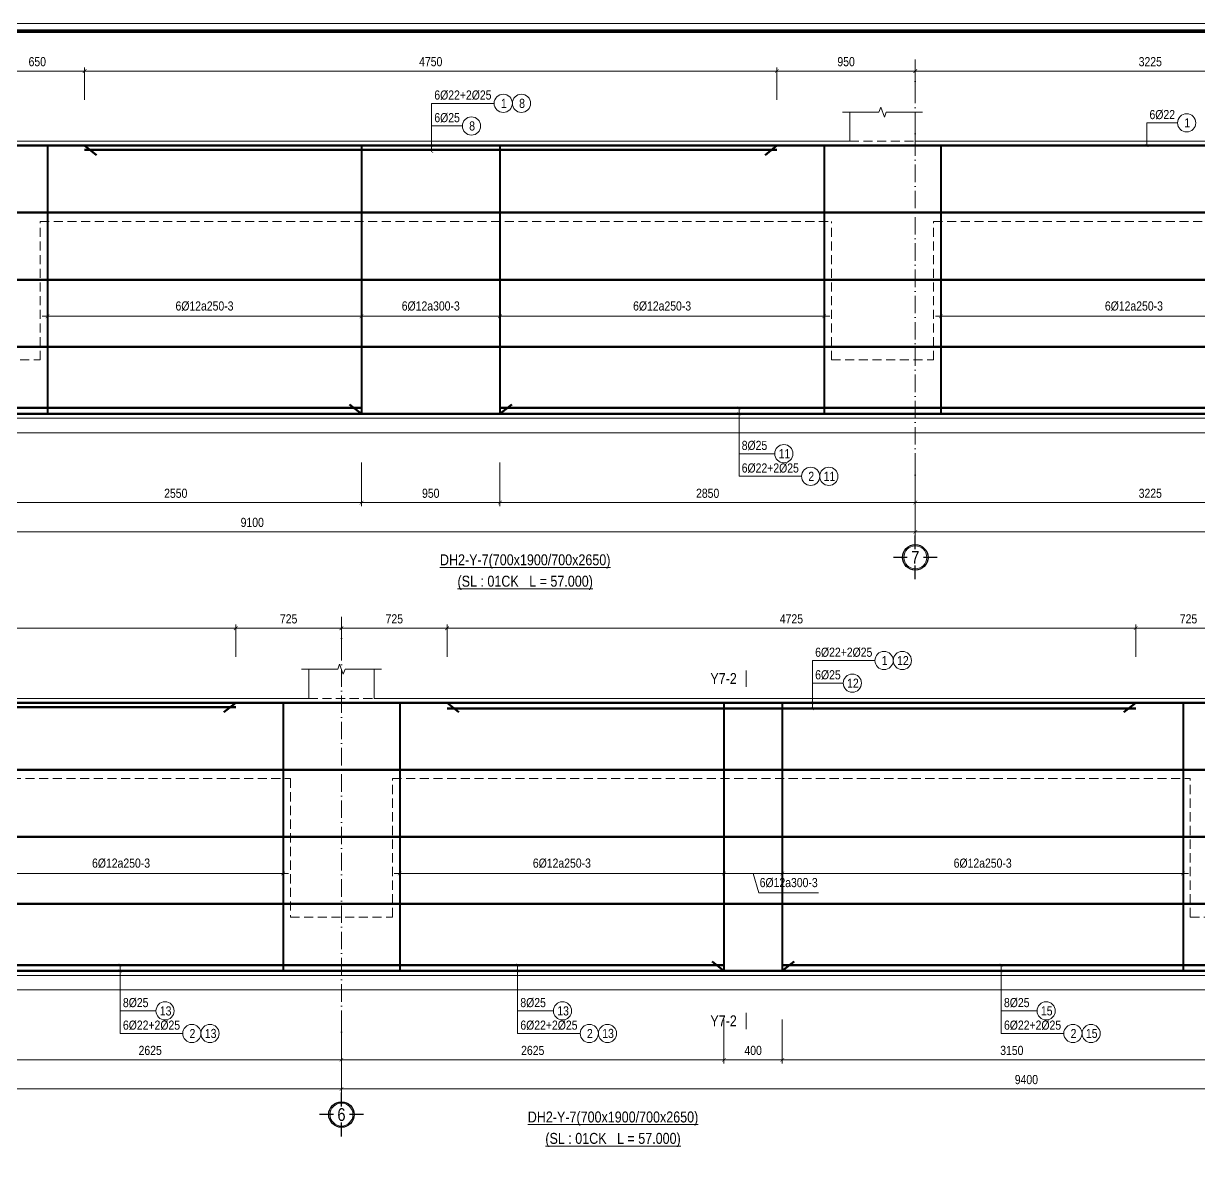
# Model space of a CAD drawing. Header units: millimetres. Extents: x 3014920 to 3563667, y -1638653 to -1356471.
# Drawn here: x 3111715 to 3119778, y -1613886 to -1606064 of the extents above; entities that cross this region are included whole.
import ezdxf
from ezdxf.enums import TextEntityAlignment as Align
from ezdxf.xclip import XClip

# ---------------------------------------------------------------- set-up
doc = ezdxf.new("R2010")
doc.units = ezdxf.units.MM
doc.header["$MEASUREMENT"] = 0
doc.header["$XCLIPFRAME"] = 0
doc.header["$PDMODE"] = 2
for name, pattern in [('6 TANG DIEN HINH 14-15$0$ACAD_ISO10W100', [18, 12, -3, 0, -3]), ('ACAD_ISO04W100', [30, 24, -3, 0, -3]), ('HIDDEN', [0.375, 0.25, -0.125])]:
    doc.linetypes.add(name, pattern=pattern)
doc.layers.get('0').update_dxf_attribs({"lineweight": 9})
doc.layers.get('Defpoints').update_dxf_attribs({"color": 10, "lineweight": 0})
for name, color, linetype, lineweight in [('2', 2, 'Continuous', 20), ('CDAI', 21, 'Continuous', 40), ('CTHEP', 50, 'Continuous', 50), ('DBAO', 90, 'Continuous', 13), ('DGIONG', 130, 'Continuous', 13), ('DMo', 9, 'HIDDEN', 9), ('KTH', 154, 'Continuous', 9), ('Net khuat', 8, 'HIDDEN', 13), ('TEXT', 7, 'Continuous', 15), ('TRUC', 251, 'ACAD_ISO04W100', 9)]:
    doc.layers.add(name, color=color, linetype=linetype, lineweight=lineweight)
doc.layers.add('8', color=8, linetype='Continuous')
doc.styles.add('HELVECONDENSE', font='VHELVCN_0.TTF')
doc.styles.add('Star-HelCon', font='VHELVCN_0.TTF')
doc.styles.add('TTP-HelCon', font='VHELVCN_0.TTF')
doc.styles.add('VNI-HELVE-CONDENSE', font='VHELVCN_0.TTF')
doc.dimstyles.new('kc-25', dxfattribs={"dimtxt": 62.5, "dimasz": 20, "dimexe": 20, "dimexo": 50, "dimgap": 25, "dimtad": 3, "dimdec": 0, "dimzin": 0, "dimdsep": 46, "dimtxsty": 'VNI-HELVE-CONDENSE', "dimblk": 'DIM', "dimcen": 2.5, "dimclrd": 256, "dimclre": 154, "dimclrt": 7, "dimaunit": 1, "dimadec": 0, "dimazin": 0, "dimtfac": 1, "dimtdec": 0, "dimtix": 1, "dimtmove": 0, "dimatfit": 3, "dimldrblk": 'DOT', "dimfxl": 1, "dimtolj": 1, "dimtzin": 0, "dimarcsym": 0})
doc.dimstyles.new('TTP-25', dxfattribs={"dimscale": 25, "dimtxt": 2.5, "dimasz": 1, "dimexe": 1, "dimexo": 1, "dimgap": 0.09, "dimtad": 0, "dimdec": 4, "dimrnd": 1, "dimzin": 9, "dimdsep": 46, "dimtxsty": 'TTP-HelCon', "dimblk": 'ARCHTICK', "dimcen": 0.09, "dimdle": 1.5, "dimclrd": 256, "dimclre": 256, "dimclrt": 7, "dimadec": 0, "dimazin": 0, "dimtfac": 1, "dimtdec": 4, "dimtmove": 0, "dimatfit": 3, "dimldrblk": 'ARCHTICK', "dimfxl": 1, "dimtvp": 1, "dimtolj": 1, "dimtzin": 0, "dimarcsym": 0})

# ---------------------------------------------------------------- blocks, each defined once
blk = doc.blocks.new('2Y-5')
at = {"layer": 'CTHEP'}
blk.add_line((55785, -500), (100, -500), dxfattribs=at)
for points in [[(25, -230), (25, -30), (55895, -30), (55895, -230)], [(25, -370), (25, -970), (55895, -970), (55895, -370)]]:
    blk.add_lwpolyline(points, dxfattribs=at)
blk = doc.blocks.new('2Y-6')
at = {"layer": 'CTHEP'}
for p, q in [((35021.41109, -490), (53.4545, -490)), ((35021.41109, -950), (53.4545, -950)), ((35021.41109, -1410), (53.4545, -1410))]:
    blk.add_line(p, q, dxfattribs=at)
for points in [[(30, -529.99859), (30, -30), (35069.99999, -30)], [(30, -1870), (35069.99999, -1870), (35069.99999, -1170)]]:
    blk.add_lwpolyline(points, dxfattribs=at)
at = {"layer": 'DBAO', "linetype": 'Continuous'}
blk.add_line((0, -1900), (35099.99998, -1900), dxfattribs=at)
blk = doc.blocks.new('_ArchTick')
at = {"color": 0, "linetype": 'ByBlock', "const_width": 0.15}
blk.add_lwpolyline([(-0.5, -0.5), (0.5, 0.5)], dxfattribs=at)
blk = doc.blocks.new('*D2688')
at = {"layer": 'Defpoints', "color": 0, "transparency": 16777216}
for p in [(9600, -2178.4), (12825, -2178.4), (9600, -2479.4)]:
    blk.add_point(p, dxfattribs=at)
at = {"layer": 'KTH', "lineweight": -2, "transparency": 16777216}
for p, q in [((9600, -2203.4), (9600, -2504.4)), ((12825, -2203.4), (12825, -2504.4)), ((12862.5, -2479.4), (9562.5, -2479.4))]:
    blk.add_line(p, q, dxfattribs=at)
at = {"layer": 'KTH', "lineweight": -2, "transparency": 16777216, "xscale": 25, "yscale": 25, "zscale": 25, "rotation": 180}
blk.add_blockref('_ArchTick', (9600, -2479.4), dxfattribs=at)
at = {"layer": 'KTH', "lineweight": -2, "transparency": 16777216, "xscale": 25, "yscale": 25, "zscale": 25}
blk.add_blockref('_ArchTick', (12825, -2479.4), dxfattribs=at)
at = {"layer": 'KTH', "color": 7, "transparency": 16777216, "insert": (11212.5, -2415.6), "char_height": 62.5, "attachment_point": 5, "style": 'TTP-HelCon'}
blk.add_mtext('\\A1;3225', dxfattribs=at)
blk = doc.blocks.new('*D2689')
at = {"layer": 'Defpoints', "color": 0, "transparency": 16777216}
for p in [(3250, -2178.4), (5799.8, -2178.4), (3250, -2479.4)]:
    blk.add_point(p, dxfattribs=at)
at = {"layer": 'KTH', "lineweight": -2, "transparency": 16777216}
for p, q in [((3250, -2203.4), (3250, -2504.4)), ((5799.8, -2203.4), (5799.8, -2504.4)), ((5837.3, -2479.4), (3212.5, -2479.4))]:
    blk.add_line(p, q, dxfattribs=at)
at = {"layer": 'KTH', "lineweight": -2, "transparency": 16777216, "xscale": 25, "yscale": 25, "zscale": 25, "rotation": 180}
blk.add_blockref('_ArchTick', (3250, -2479.4), dxfattribs=at)
at = {"layer": 'KTH', "lineweight": -2, "transparency": 16777216, "xscale": 25, "yscale": 25, "zscale": 25}
blk.add_blockref('_ArchTick', (5799.8, -2479.4), dxfattribs=at)
at = {"layer": 'KTH', "color": 7, "transparency": 16777216, "insert": (4524.9, -2415.6), "char_height": 62.5, "attachment_point": 5, "style": 'TTP-HelCon'}
blk.add_mtext('\\A1;2550', dxfattribs=at)
blk = doc.blocks.new('*D2690')
at = {"layer": 'Defpoints', "color": 0, "transparency": 16777216}
for p in [(3250, 481.9), (3250, 259.3), (3899.8, 259.3)]:
    blk.add_point(p, dxfattribs=at)
at = {"layer": 'KTH', "lineweight": -2, "transparency": 16777216}
for p, q in [((3250, 284.3), (3250, 506.9)), ((3899.8, 284.3), (3899.8, 506.9)), ((3937.3, 481.9), (3212.5, 481.9))]:
    blk.add_line(p, q, dxfattribs=at)
at = {"layer": 'KTH', "lineweight": -2, "transparency": 16777216, "xscale": 25, "yscale": 25, "zscale": 25, "rotation": 180}
blk.add_blockref('_ArchTick', (3250, 481.9), dxfattribs=at)
at = {"layer": 'KTH', "lineweight": -2, "transparency": 16777216, "xscale": 25, "yscale": 25, "zscale": 25}
blk.add_blockref('_ArchTick', (3899.8, 481.9), dxfattribs=at)
at = {"layer": 'KTH', "color": 7, "transparency": 16777216, "insert": (3574.9, 545.7), "char_height": 62.5, "attachment_point": 5, "style": 'TTP-HelCon'}
blk.add_mtext('\\A1;650', dxfattribs=at)
blk = doc.blocks.new('*D2691')
at = {"layer": 'Defpoints', "color": 0, "transparency": 16777216}
for p in [(12825, 481.9), (9600, 259.3), (12825, 259.3)]:
    blk.add_point(p, dxfattribs=at)
at = {"layer": 'KTH', "lineweight": -2, "transparency": 16777216}
for p, q in [((9600, 284.3), (9600, 506.9)), ((12825, 284.3), (12825, 506.9)), ((9562.5, 481.9), (12862.5, 481.9))]:
    blk.add_line(p, q, dxfattribs=at)
at = {"layer": 'KTH', "lineweight": -2, "transparency": 16777216, "xscale": 25, "yscale": 25, "zscale": 25, "rotation": 180}
blk.add_blockref('_ArchTick', (9600, 481.9), dxfattribs=at)
at = {"layer": 'KTH', "lineweight": -2, "transparency": 16777216, "xscale": 25, "yscale": 25, "zscale": 25}
blk.add_blockref('_ArchTick', (12825, 481.9), dxfattribs=at)
at = {"layer": 'KTH', "color": 7, "transparency": 16777216, "insert": (11212.5, 545.7), "char_height": 62.5, "attachment_point": 5, "style": 'TTP-HelCon'}
blk.add_mtext('\\A1;3225', dxfattribs=at)
blk = doc.blocks.new('*D2693')
at = {"layer": 'Defpoints', "color": 0, "transparency": 16777216}
for p in [(19000, 481.9), (19000, 259.3), (19725, 259.3)]:
    blk.add_point(p, dxfattribs=at)
at = {"layer": 'KTH', "lineweight": -2, "transparency": 16777216}
for p, q in [((19000, 284.3), (19000, 506.9)), ((19725, 284.3), (19725, 506.9)), ((19762.5, 481.9), (18962.5, 481.9))]:
    blk.add_line(p, q, dxfattribs=at)
at = {"layer": 'KTH', "lineweight": -2, "transparency": 16777216, "xscale": 25, "yscale": 25, "zscale": 25, "rotation": 180}
blk.add_blockref('_ArchTick', (19000, 481.9), dxfattribs=at)
at = {"layer": 'KTH', "lineweight": -2, "transparency": 16777216, "xscale": 25, "yscale": 25, "zscale": 25}
blk.add_blockref('_ArchTick', (19725, 481.9), dxfattribs=at)
at = {"layer": 'KTH', "color": 7, "transparency": 16777216, "insert": (19362.5, 545.7), "char_height": 62.5, "attachment_point": 5, "style": 'TTP-HelCon'}
blk.add_mtext('\\A1;725', dxfattribs=at)
blk = doc.blocks.new('dau truc')
blk.add_circle((0, 0), 180)
at = {"layer": '8'}
for p, q in [((0, 127), (0, 345)), ((-127, 0), (-345, 0)), ((0, -345), (0, -127)), ((345, 0), (127, 0))]:
    blk.add_line(p, q, dxfattribs=at)
blk.add_circle((0, 0), 200, dxfattribs=at)
at = {"layer": 'TEXT', "style": 'HELVECONDENSE'}
blk.add_attdef('A', text='', height=233, dxfattribs=at).set_placement((0, 0), align=Align.MIDDLE)
blk = doc.blocks.new('*D2695')
at = {"layer": 'Defpoints', "color": 0, "transparency": 16777216}
for p in [(19000, -2178.4), (21625, -2178.4), (19000, -2479.4)]:
    blk.add_point(p, dxfattribs=at)
at = {"layer": 'KTH', "lineweight": -2, "transparency": 16777216}
for p, q in [((19000, -2203.4), (19000, -2504.4)), ((21625, -2203.4), (21625, -2504.4)), ((21662.5, -2479.4), (18962.5, -2479.4))]:
    blk.add_line(p, q, dxfattribs=at)
at = {"layer": 'KTH', "lineweight": -2, "transparency": 16777216, "xscale": 25, "yscale": 25, "zscale": 25, "rotation": 180}
blk.add_blockref('_ArchTick', (19000, -2479.4), dxfattribs=at)
at = {"layer": 'KTH', "lineweight": -2, "transparency": 16777216, "xscale": 25, "yscale": 25, "zscale": 25}
blk.add_blockref('_ArchTick', (21625, -2479.4), dxfattribs=at)
at = {"layer": 'KTH', "color": 7, "transparency": 16777216, "insert": (20312.5, -2415.6), "char_height": 62.5, "attachment_point": 5, "style": 'TTP-HelCon'}
blk.add_mtext('\\A1;2625', dxfattribs=at)
blk = doc.blocks.new('*D2696')
at = {"layer": 'Defpoints', "color": 0, "transparency": 16777216}
for p in [(21625, -2178.4), (22025, -2178.4), (22025, -2479.4)]:
    blk.add_point(p, dxfattribs=at)
at = {"layer": 'KTH', "lineweight": -2, "transparency": 16777216}
for p, q in [((21625, -2203.4), (21625, -2504.4)), ((22025, -2203.4), (22025, -2504.4)), ((21587.5, -2479.4), (22062.5, -2479.4))]:
    blk.add_line(p, q, dxfattribs=at)
at = {"layer": 'KTH', "lineweight": -2, "transparency": 16777216, "xscale": 25, "yscale": 25, "zscale": 25, "rotation": 180}
blk.add_blockref('_ArchTick', (21625, -2479.4), dxfattribs=at)
at = {"layer": 'KTH', "lineweight": -2, "transparency": 16777216, "xscale": 25, "yscale": 25, "zscale": 25}
blk.add_blockref('_ArchTick', (22025, -2479.4), dxfattribs=at)
at = {"layer": 'KTH', "color": 7, "transparency": 16777216, "insert": (21825, -2415.6), "char_height": 62.5, "attachment_point": 5, "style": 'TTP-HelCon'}
blk.add_mtext('\\A1;400', dxfattribs=at)
blk = doc.blocks.new('*D2697')
at = {"layer": 'Defpoints', "color": 0, "transparency": 16777216}
for p in [(19000, 481.9), (18275, 259.3), (19000, 259.3)]:
    blk.add_point(p, dxfattribs=at)
at = {"layer": 'KTH', "lineweight": -2, "transparency": 16777216}
for p, q in [((18275, 284.3), (18275, 506.9)), ((19000, 284.3), (19000, 506.9)), ((18237.5, 481.9), (19037.5, 481.9))]:
    blk.add_line(p, q, dxfattribs=at)
at = {"layer": 'KTH', "lineweight": -2, "transparency": 16777216, "xscale": 25, "yscale": 25, "zscale": 25, "rotation": 180}
blk.add_blockref('_ArchTick', (18275, 481.9), dxfattribs=at)
at = {"layer": 'KTH', "lineweight": -2, "transparency": 16777216, "xscale": 25, "yscale": 25, "zscale": 25}
blk.add_blockref('_ArchTick', (19000, 481.9), dxfattribs=at)
at = {"layer": 'KTH', "color": 7, "transparency": 16777216, "insert": (18637.5, 545.7), "char_height": 62.5, "attachment_point": 5, "style": 'TTP-HelCon'}
blk.add_mtext('\\A1;725', dxfattribs=at)
blk = doc.blocks.new('*D2698')
at = {"layer": 'Defpoints', "color": 0, "transparency": 16777216}
for p in [(19000, -2479.4), (28400, -2479.4), (19000, -2679.4)]:
    blk.add_point(p, dxfattribs=at)
at = {"layer": 'KTH', "lineweight": -2, "transparency": 16777216}
for p, q in [((19000, -2504.4), (19000, -2704.4)), ((28400, -2504.4), (28400, -2704.4)), ((28437.5, -2679.4), (18962.5, -2679.4))]:
    blk.add_line(p, q, dxfattribs=at)
at = {"layer": 'KTH', "lineweight": -2, "transparency": 16777216, "xscale": 25, "yscale": 25, "zscale": 25, "rotation": 180}
blk.add_blockref('_ArchTick', (19000, -2679.4), dxfattribs=at)
at = {"layer": 'KTH', "lineweight": -2, "transparency": 16777216, "xscale": 25, "yscale": 25, "zscale": 25}
blk.add_blockref('_ArchTick', (28400, -2679.4), dxfattribs=at)
at = {"layer": 'KTH', "color": 7, "transparency": 16777216, "insert": (23700, -2615.5), "char_height": 62.5, "attachment_point": 5, "style": 'TTP-HelCon'}
blk.add_mtext('\\A1;9400', dxfattribs=at)
blk = doc.blocks.new('*D2703')
at = {"layer": 'Defpoints', "color": 0, "transparency": 16777216}
for p in [(5799.8, -2178.4), (6750, -2178.4), (6750, -2479.4)]:
    blk.add_point(p, dxfattribs=at)
at = {"layer": 'KTH', "lineweight": -2, "transparency": 16777216}
for p, q in [((5799.8, -2203.4), (5799.8, -2504.4)), ((6750, -2203.4), (6750, -2504.4)), ((5762.3, -2479.4), (6787.5, -2479.4))]:
    blk.add_line(p, q, dxfattribs=at)
at = {"layer": 'KTH', "lineweight": -2, "transparency": 16777216, "xscale": 25, "yscale": 25, "zscale": 25, "rotation": 180}
blk.add_blockref('_ArchTick', (5799.8, -2479.4), dxfattribs=at)
at = {"layer": 'KTH', "lineweight": -2, "transparency": 16777216, "xscale": 25, "yscale": 25, "zscale": 25}
blk.add_blockref('_ArchTick', (6750, -2479.4), dxfattribs=at)
at = {"layer": 'KTH', "color": 7, "transparency": 16777216, "insert": (6274.9, -2415.6), "char_height": 62.5, "attachment_point": 5, "style": 'TTP-HelCon'}
blk.add_mtext('\\A1;950', dxfattribs=at)
blk = doc.blocks.new('*D2704')
at = {"layer": 'Defpoints', "color": 0, "transparency": 16777216}
for p in [(6750, -2178.4), (9600, -2178.4), (9600, -2479.4)]:
    blk.add_point(p, dxfattribs=at)
at = {"layer": 'KTH', "lineweight": -2, "transparency": 16777216}
for p, q in [((6750, -2203.4), (6750, -2504.4)), ((9600, -2203.4), (9600, -2504.4)), ((6712.5, -2479.4), (9637.5, -2479.4))]:
    blk.add_line(p, q, dxfattribs=at)
at = {"layer": 'KTH', "lineweight": -2, "transparency": 16777216, "xscale": 25, "yscale": 25, "zscale": 25, "rotation": 180}
blk.add_blockref('_ArchTick', (6750, -2479.4), dxfattribs=at)
at = {"layer": 'KTH', "lineweight": -2, "transparency": 16777216, "xscale": 25, "yscale": 25, "zscale": 25}
blk.add_blockref('_ArchTick', (9600, -2479.4), dxfattribs=at)
at = {"layer": 'KTH', "color": 7, "transparency": 16777216, "insert": (8175, -2415.6), "char_height": 62.5, "attachment_point": 5, "style": 'TTP-HelCon'}
blk.add_mtext('\\A1;2850', dxfattribs=at)
blk = doc.blocks.new('*D2706')
at = {"layer": 'Defpoints', "color": 0, "transparency": 16777216}
for p in [(25175, 481.9), (24450, 259.3), (25175, 259.3)]:
    blk.add_point(p, dxfattribs=at)
at = {"layer": 'KTH', "lineweight": -2, "transparency": 16777216}
for p, q in [((24450, 284.3), (24450, 506.9)), ((25175, 284.3), (25175, 506.9)), ((24412.5, 481.9), (25212.5, 481.9))]:
    blk.add_line(p, q, dxfattribs=at)
at = {"layer": 'KTH', "lineweight": -2, "transparency": 16777216, "xscale": 25, "yscale": 25, "zscale": 25, "rotation": 180}
blk.add_blockref('_ArchTick', (24450, 481.9), dxfattribs=at)
at = {"layer": 'KTH', "lineweight": -2, "transparency": 16777216, "xscale": 25, "yscale": 25, "zscale": 25}
blk.add_blockref('_ArchTick', (25175, 481.9), dxfattribs=at)
at = {"layer": 'KTH', "color": 7, "transparency": 16777216, "insert": (24812.5, 545.7), "char_height": 62.5, "attachment_point": 5, "style": 'TTP-HelCon'}
blk.add_mtext('\\A1;725', dxfattribs=at)
blk = doc.blocks.new('*D2707')
at = {"layer": 'Defpoints', "color": 0, "transparency": 16777216}
for p in [(19725, 481.9), (19725, 259.3), (24450, 259.3)]:
    blk.add_point(p, dxfattribs=at)
at = {"layer": 'KTH', "lineweight": -2, "transparency": 16777216}
for p, q in [((19725, 284.3), (19725, 506.9)), ((24450, 284.3), (24450, 506.9)), ((24487.5, 481.9), (19687.5, 481.9))]:
    blk.add_line(p, q, dxfattribs=at)
at = {"layer": 'KTH', "lineweight": -2, "transparency": 16777216, "xscale": 25, "yscale": 25, "zscale": 25, "rotation": 180}
blk.add_blockref('_ArchTick', (19725, 481.9), dxfattribs=at)
at = {"layer": 'KTH', "lineweight": -2, "transparency": 16777216, "xscale": 25, "yscale": 25, "zscale": 25}
blk.add_blockref('_ArchTick', (24450, 481.9), dxfattribs=at)
at = {"layer": 'KTH', "color": 7, "transparency": 16777216, "insert": (22087.5, 545.7), "char_height": 62.5, "attachment_point": 5, "style": 'TTP-HelCon'}
blk.add_mtext('\\A1;4725', dxfattribs=at)
blk = doc.blocks.new('*D2664')
at = {"layer": 'Defpoints', "color": 0, "transparency": 16777216}
for p in [(22025, -2178.4), (25175, -2178.4), (25175, -2479.4)]:
    blk.add_point(p, dxfattribs=at)
at = {"layer": 'KTH', "lineweight": -2, "transparency": 16777216}
for p, q in [((22025, -2203.4), (22025, -2504.4)), ((25175, -2203.4), (25175, -2504.4)), ((21987.5, -2479.4), (25212.5, -2479.4))]:
    blk.add_line(p, q, dxfattribs=at)
at = {"layer": 'KTH', "lineweight": -2, "transparency": 16777216, "xscale": 25, "yscale": 25, "zscale": 25, "rotation": 180}
blk.add_blockref('_ArchTick', (22025, -2479.4), dxfattribs=at)
at = {"layer": 'KTH', "lineweight": -2, "transparency": 16777216, "xscale": 25, "yscale": 25, "zscale": 25}
blk.add_blockref('_ArchTick', (25175, -2479.4), dxfattribs=at)
at = {"layer": 'KTH', "color": 7, "transparency": 16777216, "insert": (23600, -2415.6), "char_height": 62.5, "attachment_point": 5, "style": 'TTP-HelCon'}
blk.add_mtext('\\A1;3150', dxfattribs=at)
blk = doc.blocks.new('MC')
at = {"layer": 'CTHEP', "const_width": 10, "elevation": 0}
blk.add_lwpolyline([(36, 150), (36, 0)], dxfattribs=at)
at = {"layer": 'TEXT', "style": 'TTP-HelCon'}
blk.add_attdef('A', text='', height=100, dxfattribs=at).set_placement((-50, 26), align=Align.RIGHT)
blk = doc.blocks.new('*D2671')
at = {"layer": 'Defpoints', "color": 0, "transparency": 16777216}
for p in [(9600, -2178.4), (19000, -2178.4), (19000, -2679.4)]:
    blk.add_point(p, dxfattribs=at)
at = {"layer": 'KTH', "lineweight": -2, "transparency": 16777216}
for p, q in [((9600, -2203.4), (9600, -2704.4)), ((19000, -2203.4), (19000, -2704.4)), ((9562.5, -2679.4), (19037.5, -2679.4))]:
    blk.add_line(p, q, dxfattribs=at)
at = {"layer": 'KTH', "lineweight": -2, "transparency": 16777216, "xscale": 25, "yscale": 25, "zscale": 25, "rotation": 180}
blk.add_blockref('_ArchTick', (9600, -2679.4), dxfattribs=at)
at = {"layer": 'KTH', "lineweight": -2, "transparency": 16777216, "xscale": 25, "yscale": 25, "zscale": 25}
blk.add_blockref('_ArchTick', (19000, -2679.4), dxfattribs=at)
at = {"layer": 'KTH', "color": 7, "transparency": 16777216, "insert": (14300, -2615.5), "char_height": 62.5, "attachment_point": 5, "style": 'TTP-HelCon'}
blk.add_mtext('\\A1;9400', dxfattribs=at)
blk = doc.blocks.new('*D2679')
at = {"layer": 'Defpoints', "color": 0, "transparency": 16777216}
for p in [(500, -2479.4), (9600, -2479.4), (500, -2679.4)]:
    blk.add_point(p, dxfattribs=at)
at = {"layer": 'KTH', "lineweight": -2, "transparency": 16777216}
for p, q in [((500, -2504.4), (500, -2704.4)), ((9600, -2504.4), (9600, -2704.4)), ((9637.5, -2679.4), (462.5, -2679.4))]:
    blk.add_line(p, q, dxfattribs=at)
at = {"layer": 'KTH', "lineweight": -2, "transparency": 16777216, "xscale": 25, "yscale": 25, "zscale": 25, "rotation": 180}
blk.add_blockref('_ArchTick', (500, -2679.4), dxfattribs=at)
at = {"layer": 'KTH', "lineweight": -2, "transparency": 16777216, "xscale": 25, "yscale": 25, "zscale": 25}
blk.add_blockref('_ArchTick', (9600, -2679.4), dxfattribs=at)
at = {"layer": 'KTH', "color": 7, "transparency": 16777216, "insert": (5050, -2615.5), "char_height": 62.5, "attachment_point": 5, "style": 'TTP-HelCon'}
blk.add_mtext('\\A1;9100', dxfattribs=at)
blk = doc.blocks.new('*D2680')
at = {"layer": 'Defpoints', "color": 0, "transparency": 16777216}
for p in [(16375, -2178.4), (19000, -2178.4), (19000, -2479.4)]:
    blk.add_point(p, dxfattribs=at)
at = {"layer": 'KTH', "lineweight": -2, "transparency": 16777216}
for p, q in [((16375, -2203.4), (16375, -2504.4)), ((19000, -2203.4), (19000, -2504.4)), ((16337.5, -2479.4), (19037.5, -2479.4))]:
    blk.add_line(p, q, dxfattribs=at)
at = {"layer": 'KTH', "lineweight": -2, "transparency": 16777216, "xscale": 25, "yscale": 25, "zscale": 25, "rotation": 180}
blk.add_blockref('_ArchTick', (16375, -2479.4), dxfattribs=at)
at = {"layer": 'KTH', "lineweight": -2, "transparency": 16777216, "xscale": 25, "yscale": 25, "zscale": 25}
blk.add_blockref('_ArchTick', (19000, -2479.4), dxfattribs=at)
at = {"layer": 'KTH', "color": 7, "transparency": 16777216, "insert": (17687.5, -2415.6), "char_height": 62.5, "attachment_point": 5, "style": 'TTP-HelCon'}
blk.add_mtext('\\A1;2625', dxfattribs=at)
blk = doc.blocks.new('*D2685')
at = {"layer": 'Defpoints', "color": 0, "transparency": 16777216}
for p in [(8650, 481.9), (3899.8, 259.3), (8650, 259.3)]:
    blk.add_point(p, dxfattribs=at)
at = {"layer": 'KTH', "lineweight": -2, "transparency": 16777216}
for p, q in [((3899.8, 284.3), (3899.8, 506.9)), ((8650, 284.3), (8650, 506.9)), ((3862.3, 481.9), (8687.5, 481.9))]:
    blk.add_line(p, q, dxfattribs=at)
at = {"layer": 'KTH', "lineweight": -2, "transparency": 16777216, "xscale": 25, "yscale": 25, "zscale": 25, "rotation": 180}
blk.add_blockref('_ArchTick', (3899.8, 481.9), dxfattribs=at)
at = {"layer": 'KTH', "lineweight": -2, "transparency": 16777216, "xscale": 25, "yscale": 25, "zscale": 25}
blk.add_blockref('_ArchTick', (8650, 481.9), dxfattribs=at)
at = {"layer": 'KTH', "color": 7, "transparency": 16777216, "insert": (6274.9, 545.7), "char_height": 62.5, "attachment_point": 5, "style": 'TTP-HelCon'}
blk.add_mtext('\\A1;4750', dxfattribs=at)
blk = doc.blocks.new('*D2686')
at = {"layer": 'Defpoints', "color": 0, "transparency": 16777216}
for p in [(9600, 481.9), (8650, 259.3), (9600, 259.3)]:
    blk.add_point(p, dxfattribs=at)
at = {"layer": 'KTH', "lineweight": -2, "transparency": 16777216}
for p, q in [((8650, 284.3), (8650, 506.9)), ((9600, 284.3), (9600, 506.9)), ((8612.5, 481.9), (9637.5, 481.9))]:
    blk.add_line(p, q, dxfattribs=at)
at = {"layer": 'KTH', "lineweight": -2, "transparency": 16777216, "xscale": 25, "yscale": 25, "zscale": 25, "rotation": 180}
blk.add_blockref('_ArchTick', (8650, 481.9), dxfattribs=at)
at = {"layer": 'KTH', "lineweight": -2, "transparency": 16777216, "xscale": 25, "yscale": 25, "zscale": 25}
blk.add_blockref('_ArchTick', (9600, 481.9), dxfattribs=at)
at = {"layer": 'KTH', "color": 7, "transparency": 16777216, "insert": (9125, 545.7), "char_height": 62.5, "attachment_point": 5, "style": 'TTP-HelCon'}
blk.add_mtext('\\A1;950', dxfattribs=at)
blk = doc.blocks.new('*D2687')
at = {"layer": 'Defpoints', "color": 0, "transparency": 16777216}
for p in [(18275, 481.9), (13550, 259.3), (18275, 259.3)]:
    blk.add_point(p, dxfattribs=at)
at = {"layer": 'KTH', "lineweight": -2, "transparency": 16777216}
for p, q in [((13550, 284.3), (13550, 506.9)), ((18275, 284.3), (18275, 506.9)), ((13512.5, 481.9), (18312.5, 481.9))]:
    blk.add_line(p, q, dxfattribs=at)
at = {"layer": 'KTH', "lineweight": -2, "transparency": 16777216, "xscale": 25, "yscale": 25, "zscale": 25, "rotation": 180}
blk.add_blockref('_ArchTick', (13550, 481.9), dxfattribs=at)
at = {"layer": 'KTH', "lineweight": -2, "transparency": 16777216, "xscale": 25, "yscale": 25, "zscale": 25}
blk.add_blockref('_ArchTick', (18275, 481.9), dxfattribs=at)
at = {"layer": 'KTH', "color": 7, "transparency": 16777216, "insert": (15912.5, 545.7), "char_height": 62.5, "attachment_point": 5, "style": 'TTP-HelCon'}
blk.add_mtext('\\A1;4725', dxfattribs=at)
blk = doc.blocks.new('DIM')
h = blk.add_hatch(color=1)
h.paths.add_polyline_path([(0.49, 0.29, 1), (0.29, 0.49), (-0.19, 0), (0.19, 0)])
h.paths.add_polyline_path([(0.19, 0), (-0.19, 0), (-0.49, -0.29, 1), (-0.29, -0.49)])
at = {"color": 9}
for p, q in [((-0.19, 0), (-1.5, 0)), ((0.19, 0), (1.5, 0))]:
    blk.add_line(p, q, dxfattribs=at)
at = {"color": 1}
for p, q in [((-0.49, -0.29), (0.29, 0.49)), ((-0.29, -0.49), (0.49, 0.29)), ((-0.19, 0), (0.19, 0))]:
    blk.add_line(p, q, dxfattribs=at)
blk.add_arc((-0.39, -0.39), 0.138, 135, 315, dxfattribs=at)
blk = doc.blocks.new('*D2644')
at = {"layer": 'Defpoints', "color": 0, "transparency": 16777216}
for p in [(3644.8, -766.8), (5799.8, -766.8), (3644.8, -1201.2)]:
    blk.add_point(p, dxfattribs=at)
at = {"layer": 'KTH', "lineweight": -2, "transparency": 16777216}
for p, q in [((3644.8, -791.8), (3644.8, -1226.2)), ((5799.8, -791.8), (5799.8, -1226.2)), ((5837.3, -1201.2), (3607.3, -1201.2))]:
    blk.add_line(p, q, dxfattribs=at)
at = {"layer": 'KTH', "lineweight": -2, "transparency": 16777216, "xscale": 25, "yscale": 25, "zscale": 25, "rotation": 180}
blk.add_blockref('_ArchTick', (3644.8, -1201.2), dxfattribs=at)
at = {"layer": 'KTH', "lineweight": -2, "transparency": 16777216, "xscale": 25, "yscale": 25, "zscale": 25}
blk.add_blockref('_ArchTick', (5799.8, -1201.2), dxfattribs=at)
at = {"layer": 'KTH', "color": 7, "transparency": 16777216, "insert": (4722.3, -1131.3), "char_height": 62.5, "attachment_point": 5, "style": 'TTP-HelCon'}
blk.add_mtext('\\A1;6Þ12a250-3', dxfattribs=at)
blk = doc.blocks.new('*D2645')
at = {"layer": 'Defpoints', "color": 0, "transparency": 16777216}
for p in [(5799.8, -766.8), (6750, -766.8), (6750, -1201.2)]:
    blk.add_point(p, dxfattribs=at)
at = {"layer": 'KTH', "lineweight": -2, "transparency": 16777216}
for p, q in [((5799.8, -791.8), (5799.8, -1226.2)), ((6750, -791.8), (6750, -1226.2)), ((5762.3, -1201.2), (6787.5, -1201.2))]:
    blk.add_line(p, q, dxfattribs=at)
at = {"layer": 'KTH', "lineweight": -2, "transparency": 16777216, "xscale": 25, "yscale": 25, "zscale": 25, "rotation": 180}
blk.add_blockref('_ArchTick', (5799.8, -1201.2), dxfattribs=at)
at = {"layer": 'KTH', "lineweight": -2, "transparency": 16777216, "xscale": 25, "yscale": 25, "zscale": 25}
blk.add_blockref('_ArchTick', (6750, -1201.2), dxfattribs=at)
at = {"layer": 'KTH', "color": 7, "transparency": 16777216, "insert": (6274.9, -1131.3), "char_height": 62.5, "attachment_point": 5, "style": 'TTP-HelCon'}
blk.add_mtext('\\A1;6Þ12a300-3', dxfattribs=at)
blk = doc.blocks.new('*D2646')
at = {"layer": 'Defpoints', "color": 0, "transparency": 16777216}
for p in [(6750, -766.8), (8975, -766.8), (8975, -1201.2)]:
    blk.add_point(p, dxfattribs=at)
at = {"layer": 'KTH', "lineweight": -2, "transparency": 16777216}
for p, q in [((6750, -791.8), (6750, -1226.2)), ((8975, -791.8), (8975, -1226.2)), ((6712.5, -1201.2), (9012.5, -1201.2))]:
    blk.add_line(p, q, dxfattribs=at)
at = {"layer": 'KTH', "lineweight": -2, "transparency": 16777216, "xscale": 25, "yscale": 25, "zscale": 25, "rotation": 180}
blk.add_blockref('_ArchTick', (6750, -1201.2), dxfattribs=at)
at = {"layer": 'KTH', "lineweight": -2, "transparency": 16777216, "xscale": 25, "yscale": 25, "zscale": 25}
blk.add_blockref('_ArchTick', (8975, -1201.2), dxfattribs=at)
at = {"layer": 'KTH', "color": 7, "transparency": 16777216, "insert": (7862.5, -1131.3), "char_height": 62.5, "attachment_point": 5, "style": 'TTP-HelCon'}
blk.add_mtext('\\A1;6Þ12a250-3', dxfattribs=at)
blk = doc.blocks.new('*D2647')
at = {"layer": 'Defpoints', "color": 0, "transparency": 16777216}
for p in [(9775, -766.8), (12425, -766.8), (9775, -1201.2)]:
    blk.add_point(p, dxfattribs=at)
at = {"layer": 'KTH', "lineweight": -2, "transparency": 16777216}
for p, q in [((9775, -791.8), (9775, -1226.2)), ((12425, -791.8), (12425, -1226.2)), ((12462.5, -1201.2), (9737.5, -1201.2))]:
    blk.add_line(p, q, dxfattribs=at)
at = {"layer": 'KTH', "lineweight": -2, "transparency": 16777216, "xscale": 25, "yscale": 25, "zscale": 25}
for p, rotation in [((9775, -1201.2), 179.9999999733196), ((12425, -1201.2), 359.9999999733196)]:
    blk.add_blockref('_ArchTick', p, dxfattribs=dict(at, rotation=rotation))
at = {"layer": 'KTH', "color": 7, "transparency": 16777216, "insert": (11100, -1131.3), "char_height": 62.5, "attachment_point": 5, "rotation": 360, "style": 'TTP-HelCon'}
blk.add_mtext('\\A1;6Þ12a250-3', dxfattribs=at)
blk = doc.blocks.new('*D2650')
at = {"layer": 'Defpoints', "color": 0, "transparency": 16777216}
for p in [(16375, -766.8), (18600, -766.8), (18600, -1201.2)]:
    blk.add_point(p, dxfattribs=at)
at = {"layer": 'KTH', "lineweight": -2, "transparency": 16777216}
for p, q in [((16375, -791.8), (16375, -1226.2)), ((18600, -791.8), (18600, -1226.2)), ((16337.5, -1201.2), (18637.5, -1201.2))]:
    blk.add_line(p, q, dxfattribs=at)
at = {"layer": 'KTH', "lineweight": -2, "transparency": 16777216, "xscale": 25, "yscale": 25, "zscale": 25, "rotation": 180}
blk.add_blockref('_ArchTick', (16375, -1201.2), dxfattribs=at)
at = {"layer": 'KTH', "lineweight": -2, "transparency": 16777216, "xscale": 25, "yscale": 25, "zscale": 25}
blk.add_blockref('_ArchTick', (18600, -1201.2), dxfattribs=at)
at = {"layer": 'KTH', "color": 7, "transparency": 16777216, "insert": (17487.5, -1131.3), "char_height": 62.5, "attachment_point": 5, "style": 'TTP-HelCon'}
blk.add_mtext('\\A1;6Þ12a250-3', dxfattribs=at)
blk = doc.blocks.new('*D2651')
at = {"layer": 'Defpoints', "color": 0, "transparency": 16777216}
for p in [(21625, -766.8), (22025, -766.8), (21625, -1201.2)]:
    blk.add_point(p, dxfattribs=at)
at = {"layer": 'KTH', "lineweight": -2, "transparency": 16777216}
for p, q in [((21625, -791.8), (21625, -1226.2)), ((22025, -791.8), (22025, -1226.2)), ((22062.5, -1201.2), (21587.5, -1201.2)), ((21825, -1201.2), (21865, -1334.5)), ((21865, -1334.5), (22272.9, -1334.5))]:
    blk.add_line(p, q, dxfattribs=at)
at = {"layer": 'KTH', "lineweight": -2, "transparency": 16777216, "xscale": 25, "yscale": 25, "zscale": 25}
for p, rotation in [((21625, -1201.2), 179.9999999733196), ((22025, -1201.2), 359.9999999733196)]:
    blk.add_blockref('_ArchTick', p, dxfattribs=dict(at, rotation=rotation))
at = {"layer": 'KTH', "color": 7, "transparency": 16777216, "insert": (22068.9, -1264.5), "char_height": 62.5, "attachment_point": 5, "rotation": 360, "style": 'TTP-HelCon'}
blk.add_mtext('\\A1;6Þ12a300-3', dxfattribs=at)
blk = doc.blocks.new('*D2652')
at = {"layer": 'Defpoints', "color": 0, "transparency": 16777216}
for p in [(19400, -766.8), (21625, -766.8), (19400, -1201.2)]:
    blk.add_point(p, dxfattribs=at)
at = {"layer": 'KTH', "lineweight": -2, "transparency": 16777216}
for p, q in [((19400, -791.8), (19400, -1226.2)), ((21625, -791.8), (21625, -1226.2)), ((21662.5, -1201.2), (19362.5, -1201.2))]:
    blk.add_line(p, q, dxfattribs=at)
at = {"layer": 'KTH', "lineweight": -2, "transparency": 16777216, "xscale": 25, "yscale": 25, "zscale": 25}
for p, rotation in [((19400, -1201.2), 179.9999999733196), ((21625, -1201.2), 359.9999999733196)]:
    blk.add_blockref('_ArchTick', p, dxfattribs=dict(at, rotation=rotation))
at = {"layer": 'KTH', "color": 7, "transparency": 16777216, "insert": (20512.5, -1131.3), "char_height": 62.5, "attachment_point": 5, "rotation": 360, "style": 'TTP-HelCon'}
blk.add_mtext('\\A1;6Þ12a250-3', dxfattribs=at)
blk = doc.blocks.new('*D2653')
at = {"layer": 'Defpoints', "color": 0, "transparency": 16777216}
for p in [(22025, -766.8), (24775, -766.8), (24775, -1201.2)]:
    blk.add_point(p, dxfattribs=at)
at = {"layer": 'KTH', "lineweight": -2, "transparency": 16777216}
for p, q in [((22025, -791.8), (22025, -1226.2)), ((24775, -791.8), (24775, -1226.2)), ((21987.5, -1201.2), (24812.5, -1201.2))]:
    blk.add_line(p, q, dxfattribs=at)
at = {"layer": 'KTH', "lineweight": -2, "transparency": 16777216, "xscale": 25, "yscale": 25, "zscale": 25, "rotation": 180}
blk.add_blockref('_ArchTick', (22025, -1201.2), dxfattribs=at)
at = {"layer": 'KTH', "lineweight": -2, "transparency": 16777216, "xscale": 25, "yscale": 25, "zscale": 25}
blk.add_blockref('_ArchTick', (24775, -1201.2), dxfattribs=at)
at = {"layer": 'KTH', "color": 7, "transparency": 16777216, "insert": (23400, -1131.3), "char_height": 62.5, "attachment_point": 5, "style": 'TTP-HelCon'}
blk.add_mtext('\\A1;6Þ12a250-3', dxfattribs=at)
blk = doc.blocks.new('CHG_XX_Khung ten')
blk.add_lwpolyline([(15, 579), (826, 579), (826, 15), (15, 15)], close=True)
at = {"color": 4, "linetype": 'Continuous', "const_width": 1}
blk.add_lwpolyline([(17, 577), (824, 577), (824, 17), (17, 17)], close=True, dxfattribs=at)
blk = doc.blocks.new('2Y-7')
at = {"layer": 'CDAI'}
for points in [[(3644.7616, -30), (3644.7616, -1870)], [(5799.7616, -30), (5799.7616, -1870)], [(6749.99992, -30), (6749.99992, -1870)], [(8974.99992, -30), (8974.99992, -1870)], [(9774.99992, -30), (9774.99992, -1870)], [(18599.9925, -30), (18599.9925, -1870)], [(19400, -30), (19400, -1870)], [(21625, -30), (21625, -1870)], [(22024.9925, -30), (22024.9925, -1870)], [(24774.9925, -30), (24774.9925, -1870)]]:
    blk.add_lwpolyline(points, dxfattribs=at)
at = {"layer": 'CTHEP'}
for p, q in [((3981.18749, -94.5255), (3899.7616, -30)), ((8649.99992, -60), (3899.7616, -60)), ((8568.57403, -94.5255), (8649.99992, -30)), ((18274.9925, -60), (13550, -60)), ((18193.56661, -94.5255), (18274.9925, -30)), ((19806.42589, -94.5255), (19725, -30)), ((19725.00001, -70), (24450, -70)), ((24368.57411, -94.5255), (24450, -30)), ((43821.41112, -489.99789), (53.4545, -489.99789)), ((43821.41112, -949.99789), (53.4545, -949.99789)), ((43821.41112, -1409.99789), (53.4545, -1409.99789)), ((5718.33571, -1805.4745), (5799.7616, -1870)), ((6831.42581, -1805.4745), (6749.99992, -1870)), ((21543.57411, -1805.47451), (21625, -1870)), ((22106.4184, -1805.47451), (22024.9925, -1870))]:
    blk.add_line(p, q, dxfattribs=at)
for points in [[(30, -529.99859), (30, -30), (43870.00002, -30)], [(30, -1830), (5799.7616, -1830)], [(6749.99992, -1830), (15450, -1830)], [(16374.9925, -1830), (21625, -1830)], [(22024.9925, -1830), (31250.00001, -1830)], [(30, -1870), (35469.73058, -1870)]]:
    blk.add_lwpolyline(points, dxfattribs=at)
at = {"layer": 'DBAO', "linetype": 'Continuous'}
for p, q in [((9149.99992, 200), (9149.99992, 0)), ((9599.99992, 0), (9599.99992, 200)), ((18774.99999, 200), (18774.99999, 0)), ((19224.99249, 200), (19224.99249, 0)), ((3400, 0), (9149.99992, 0)), ((9599.99992, 0), (12600, 0)), ((15698.00002, 0), (18774.99999, 0)), ((19224.99249, 0), (24949.99993, 0))]:
    blk.add_line(p, q, dxfattribs=at)
at = {"layer": 'DBAO', "linetype": 'Continuous', "flags": 128}
for points in [[(0, -2000), (34299.99999, -2000), (34299.99999, -2750), (43900.00002, -2750), (43900.00002, 0)], [(0, -1900), (34399.99999, -1900)]]:
    blk.add_lwpolyline(points, dxfattribs=at)
at = {"layer": 'DGIONG', "linetype": 'Continuous', "flags": 128}
for points in [[(9649.99992, 200), (9399.99992, 200), (9387.49992, 165.65653), (9362.49992, 234.34347), (9349.99992, 200), (9099.98492, 200)], [(19274.99249, 200), (19024.98874, 200), (19012.48874, 165.65653), (18987.48874, 234.34347), (18974.98874, 200), (18724.98499, 200)]]:
    blk.add_lwpolyline(points, dxfattribs=at)
at = {"layer": 'DGIONG'}
for centre in [(6772.27158, 260.04133), (6897.27158, 260.04133), (22723.49476, 260.04133), (22848.49476, 260.04133), (6554.38208, 105.06033), (11461.80196, 126.06616), (22505.60526, 105.06033), (8697.88835, -2143.93134), (17789.53106, -2143.93134), (20516.69203, -2143.93134), (23835.46183, -2143.93134), (8881.58135, -2298.91228), (9006.58135, -2298.91228), (17973.22406, -2298.91228), (18098.22406, -2298.91228), (20700.38503, -2298.91228), (20825.38503, -2298.91228), (24019.15483, -2298.91228), (24144.15483, -2298.91228)]:
    blk.add_circle(centre, 62.5, dxfattribs=at)
at = {"layer": 'Net khuat', "ltscale": 250}
for p, q in [((9149.99992, 0), (9599.99992, 0)), ((18774.99999, 0), (19224.98499, 0)), ((19224.98499, 0), (19224.99249, 0)), ((3594.76167, -550), (9025, -550)), ((3594.76167, -1500), (3594.76167, -550)), ((9025, -1500), (9025, -550)), ((9725, -550), (12475.00002, -550)), ((9725, -1500), (9725, -550)), ((13175, -550), (18650, -550)), ((18650, -550), (18650, -1500)), ((19350, -550), (24825.00001, -550)), ((19350, -1500), (19350, -550)), ((24825.00001, -1500), (24825.00001, -550)), ((2894.76168, -1500), (3594.76168, -1500)), ((9025, -1500), (9725, -1500)), ((18650, -1500), (19350, -1500)), ((24825.00001, -1500), (25525.00001, -1500))]:
    blk.add_line(p, q, dxfattribs=at)
at = {"layer": 'TRUC', "linetype": '6 TANG DIEN HINH 14-15$0$ACAD_ISO10W100', "ltscale": 10}
for points in [[(9600, 560.5), (9600, -2389)], [(19000, 560.5), (19000, -2389)]]:
    blk.add_lwpolyline(points, dxfattribs=at)
at = {"xscale": 0.75, "yscale": 0.75, "zscale": 0.75}
for p in [(21750.17546, 79.50624), (21750.17546, -2269.40351)]:
    blk.add_blockref('MC', p, dxfattribs=at).add_auto_attribs({'A': 'Y7-2'})
at = {"layer": '2', "ltscale": 300}
ref = blk.add_blockref('dau truc', (9600, -2855.21552), dxfattribs=dict(at, xscale=0.436713129747659, yscale=0.436713129747659, zscale=0.436713129747659))
ref.add_attrib('A', '7', dxfattribs={"layer": 'TEXT', "height": 87.5, "style": 'HELVECONDENSE'}).set_placement((9600, -2855.21552), align=Align.MIDDLE)
ref = blk.add_blockref('dau truc', (19000, -2855.21552), dxfattribs=dict(at, xscale=0.436713129747659, yscale=0.436713129747659, zscale=0.436713129747659))
ref.add_attrib('A', '6', dxfattribs={"layer": 'TEXT', "height": 87.5, "style": 'HELVECONDENSE'}).set_placement((19000, -2855.21552), align=Align.MIDDLE)
at = {"layer": 'TEXT', "style": 'TTP-HelCon'}
for s, p in [('6Þ22+2Þ25', (6299.46371, 285.89428, 0)), ('6Þ22+2Þ25', (22250.68688, 285.89428, 0)), ('6Þ25', (6299.46371, 130.91328, 0)), ('6Þ22', (11206.88359, 151.91911, 0)), ('6Þ25', (22250.68688, 130.91328, 0)), ('8Þ25', (8408.77347, -2118.07834, 0)), ('8Þ25', (17500.41618, -2118.07834, 0)), ('8Þ25', (20227.57716, -2118.07834, 0)), ('8Þ25', (23546.34695, -2118.07834, 0)), ('6Þ22+2Þ25', (8408.77347, -2273.05934, 0)), ('6Þ22+2Þ25', (17500.41618, -2273.05934, 0)), ('6Þ22+2Þ25', (20227.57716, -2273.05934, 0)), ('6Þ22+2Þ25', (23546.34695, -2273.05934, 0))]:
    blk.add_text(s, height=62.5, dxfattribs=at).set_placement(p)
at = {"layer": 'TEXT', "style": 'Star-HelCon'}
for s, p in [('1', (6776.43825, 260.04133)), ('8', (6901.43825, 260.04133)), ('1', (22727.66143, 260.04133)), ('12', (22852.66143, 260.04133)), ('8', (6558.54875, 105.06033)), ('1', (11465.96863, 126.06616)), ('12', (22509.77192, 105.06033)), ('11', (8702.05501, -2143.93134)), ('13', (17793.69773, -2143.93134)), ('13', (20520.8587, -2143.93134)), ('15', (23839.6285, -2143.93134)), ('2', (8885.74801, -2298.91228)), ('11', (9010.74801, -2298.91228)), ('2', (17977.39073, -2298.91228)), ('13', (18102.39073, -2298.91228)), ('2', (20704.5517, -2298.91228)), ('13', (20829.5517, -2298.91228)), ('2', (24023.3215, -2298.91228)), ('15', (24148.3215, -2298.91228))]:
    blk.add_text(s, height=62.5, dxfattribs=at).set_placement(p, align=Align.MIDDLE)
at = {"layer": 'TEXT', "style": 'TTP-HelCon'}
for s, p in [('%%UDH2-Y-7(700x1900/700x2650)', (6922.94845, -2909.35694)), ('%%UDH2-Y-7(700x1900/700x2650)', (20863.49272, -2909.35694)), ('%%U(SL : 01CK   L = 57.000)', (6922.94845, -3056.25154)), ('%%U(SL : 01CK   L = 57.000)', (20863.49272, -3056.25154))]:
    blk.add_text(s, height=75, dxfattribs=at).set_placement(p, align=Align.CENTER)
at = {"layer": 'KTH'}
for base, p1, p2, picture, middle in [((3250, 481.91243), (3899.7616, 259.33044), (3250, 259.33044), '*D2690', (3574.8808, 545.74576)), ((18999.99249, 481.91243), (19725, 259.33044), (18999.99249, 259.33044), '*D2693', (19362.49625, 545.74576)), ((19725, 481.91243), (24450, 259.33044), (19725, 259.33044), '*D2707', (22087.5, 545.74576)), ((6749.99992, -2479.39524), (5799.7616, -2178.35098), (6749.99992, -2178.35098), '*D2703', (6274.88076, -2415.56191)), ((9600, -2479.39524), (6749.99992, -2178.35098), (9600, -2178.35098), '*D2704', (8174.99996, -2415.56191)), ((19000, -2479.39524), (16374.9925, -2178.35098), (19000, -2178.35098), '*D2680', (17687.49625, -2415.56191)), ((22024.9925, -2479.39524), (21625, -2178.35098), (22024.9925, -2178.35098), '*D2696', (21824.99625, -2415.56191)), ((25174.9925, -2479.39524), (22024.9925, -2178.35098), (25174.9925, -2178.35098), '*D2664', (23599.9925, -2415.56191)), ((500, -2679.35098), (9600, -2479.39524), (500, -2479.39524), '*D2679', (5050, -2615.51765)), ((19000, -2679.35098), (28400, -2479.39524), (19000, -2479.39524), '*D2698', (23700, -2615.51765))]:
    dim = blk.add_linear_dim(base=base, p1=p1, p2=p2, dimstyle='TTP-25', override={"dimtmove": 1}, dxfattribs=at)
    dim.commit()
    dim.dimension.update_dxf_attribs({"geometry": picture, "text_midpoint": middle})
for base, p1, p2, picture, middle in [((8649.99992, 481.91243), (3899.7616, 259.33044), (8649.99992, 259.33044), '*D2685', (6274.88076, 545.74576)), ((9600, 481.91243), (8649.99992, 259.33044), (9600, 259.33044), '*D2686', (9124.99996, 545.74576)), ((12824.9925, 481.91243), (9600, 259.33044), (12824.9925, 259.33044), '*D2691', (11212.49625, 545.74576)), ((18274.9925, 481.91243), (13550, 259.33044), (18274.9925, 259.33044), '*D2687', (15912.49625, 545.74576)), ((18999.99249, 481.91243), (18274.9925, 259.33044), (18999.99249, 259.33044), '*D2697', (18637.4925, 545.74576)), ((25175.00751, 481.91243), (24450, 259.33044), (25175.00751, 259.33044), '*D2706', (24812.50376, 545.74576)), ((3250, -2479.39524), (5799.7616, -2178.35098), (3250, -2178.35098), '*D2689', (4524.8808, -2415.56191)), ((9600, -2479.39524), (12824.9925, -2178.35098), (9600, -2178.35098), '*D2688', (11212.49625, -2415.56191)), ((19000, -2679.35098), (9600, -2178.35098), (19000, -2178.35098), '*D2671', (14300, -2615.51765)), ((19000, -2479.39524), (21625, -2178.35098), (19000, -2178.35098), '*D2695', (20312.5, -2415.56191))]:
    dim = blk.add_linear_dim(base=base, p1=p1, p2=p2, angle=180, dimstyle='TTP-25', override={"dimtmove": 1}, dxfattribs=at)
    dim.commit()
    dim.dimension.update_dxf_attribs({"geometry": picture, "text_midpoint": middle})
for base, p1, p2, angle, text, picture, middle in [((3644.7616, -1201.20202), (5799.7616, -766.78397), (3644.7616, -766.78397), 180, '6Þ12a250-3', '*D2644', (4722.2616, -1131.28536)), ((9774.99992, -1201.20202), (12425.00002, -766.78398), (9774.99992, -766.78397), 179.999999973, '6Þ12a250-3', '*D2647', (11099.99997, -1131.28536)), ((19400, -1201.20202), (21624.99253, -766.78398), (19400, -766.78398), 179.999999973, '6Þ12a250-3', '*D2652', (20512.49627, -1131.28536)), ((21624.99248, -1201.20202), (22024.98501, -766.78398), (21624.99248, -766.78398), 179.999999973, '6Þ12a300-3', '*D2651', (21867.21375, -1264.53536))]:
    dim = blk.add_linear_dim(base=base, p1=p1, p2=p2, angle=angle, text=text, dimstyle='TTP-25', override={"dimtmove": 1}, dxfattribs=at)
    dim.commit()
    dim.dimension.update_dxf_attribs({"geometry": picture, "text_midpoint": middle})
for base, p1, p2, text, picture, middle in [((6749.99992, -1201.20202), (5799.7616, -766.78397), (6749.99992, -766.78397), '6Þ12a300-3', '*D2645', (6274.88076, -1131.28536)), ((8974.99992, -1201.20202), (6749.99992, -766.78397), (8974.99992, -766.78397), '6Þ12a250-3', '*D2646', (7862.49992, -1131.28536)), ((18599.9925, -1201.20202), (16374.99245, -766.78397), (18599.9925, -766.78397), '6Þ12a250-3', '*D2650', (17487.49247, -1131.28536)), ((24774.9925, -1201.20202), (22024.98496, -766.78397), (24774.9925, -766.78397), '6Þ12a250-3', '*D2653', (23399.98873, -1131.28536))]:
    dim = blk.add_linear_dim(base=base, p1=p1, p2=p2, text=text, dimstyle='TTP-25', override={"dimtmove": 1}, dxfattribs=at)
    dim.commit()
    dim.dimension.update_dxf_attribs({"geometry": picture, "text_midpoint": middle})
at = {"layer": 'DGIONG'}
for points in [[(6280.95186, -30), (6280.95168, 260.04133), (6709.77158, 260.04133)], [(22232.17503, -30), (22232.17485, 260.04133), (22660.99476, 260.04133)], [(6280.9519, -70), (6280.95168, 105.06033), (6491.88208, 105.06033)], [(11188.37165, -30), (11188.37156, 126.06616), (11399.30196, 126.06616)], [(22232.17508, -70), (22232.17485, 105.06033), (22443.10526, 105.06033)], [(8390.26167, -1830), (8390.26144, -2143.93128), (8635.38835, -2143.93128)], [(17481.90438, -1830), (17481.90415, -2143.93128), (17727.03106, -2143.93128)], [(20209.06536, -1830), (20209.06513, -2143.93128), (20454.19203, -2143.93128)], [(23527.83515, -1830), (23527.83492, -2143.93128), (23772.96183, -2143.93128)], [(8390.26162, -1870), (8390.26144, -2298.91228), (8819.08135, -2298.91228)], [(17481.90434, -1870), (17481.90415, -2298.91228), (17910.72406, -2298.91228)], [(20209.06531, -1870), (20209.06513, -2298.91228), (20637.88503, -2298.91228)], [(23527.83511, -1870), (23527.83492, -2298.91228), (23956.65483, -2298.91228)]]:
    blk.add_leader(points, dimstyle='kc-25', override={"dimtad": 0, "dimldrblk": 'ArchTick', "dimfxl": 100, "dimarcsym": 1}, dxfattribs=at)

msp = doc.modelspace()

# ---------------------------------------------------------------- block references
at = {"layer": 'DGIONG', "color": 5}
ref = msp.add_blockref('2Y-7', (3108235.03775, -1606871.89744), dxfattribs=at)
XClip(ref).set_block_clipping_path([(-1027.2997417287, -4358.5059013059), (13691.313218269, 2012.4165215411)])
ref = msp.add_blockref('2Y-6', (3086089.46823, -1607216.20459), dxfattribs=at)
XClip(ref).set_block_clipping_path([(-972.2698653229, -3698.097227362), (14429.3711208934, 961.0599533499)])
ref = msp.add_blockref('2Y-7', (3094897.19328, -1610694.96884), dxfattribs=at)
XClip(ref).set_block_clipping_path([(12333.1990660783, -3196.9660486388), (27763.0042726612, 785.8285059552)])
at = {"layer": 'DMo'}
ref = msp.add_blockref('2Y-5', (3063352.68635, -1606908.42047), dxfattribs=at)
XClip(ref).set_block_clipping_path([(-707.8506145179, -2580.5455037858), (16550.7320530578, 792.6328939004)])

# ---------------------------------------------------------------- next in the draw order: block references
at = {"color": 5, "xscale": 25.92478421704392, "yscale": 25.92478421704392, "zscale": 25.92478421704392}
msp.add_blockref('CHG_XX_Khung ten', (3105809.60146, -1621074.38806), dxfattribs=at)

doc.saveas('drawing.dxf')
